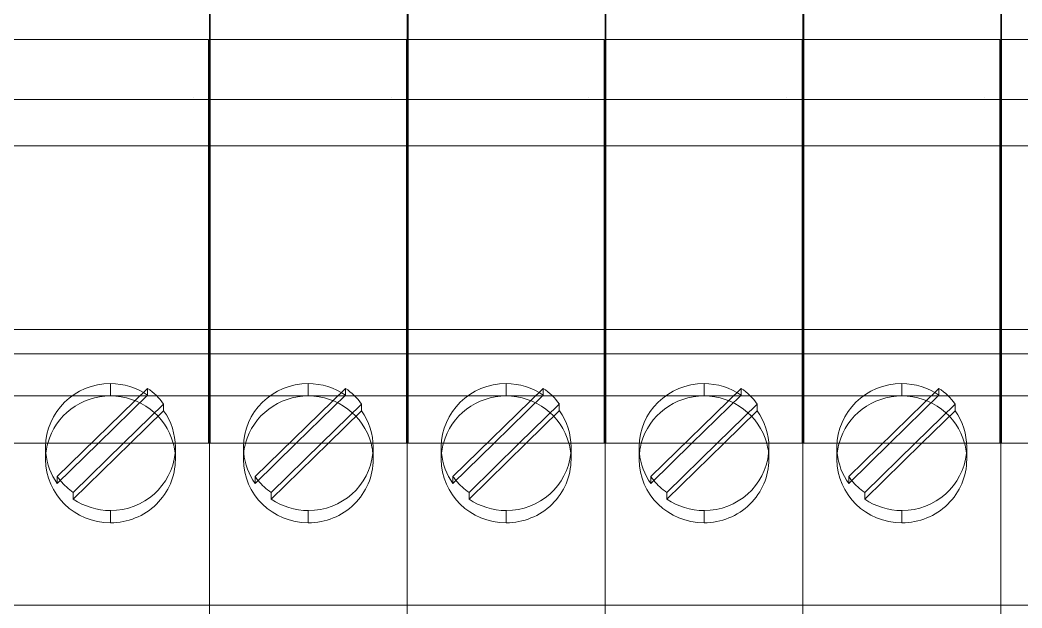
# Model space of a CAD drawing. Header units: millimetres. Extents: x 1359 to 3577, y 1336 to 3557.
# Drawn here: x 1777.83 to 1808.72, y 2530.59 to 2548.72 of the extents above; entities that cross this region are included whole.
import ezdxf

# ---------------------------------------------------------------- set-up
doc = ezdxf.new("R2010")
doc.units = ezdxf.units.MM
doc.layers.add('000-PI-Oprema', color=30, linetype='Continuous', lineweight=5)

msp = doc.modelspace()

# ---------------------------------------------------------------- linework, layer by layer
at = {"layer": '000-PI-Oprema', "color": 0, "linetype": 'ByBlock', "lineweight": 0}
for p, q in [((1783.69, 2548.121), (1783.665, 2574.322)), ((1783.69, 2548.121), (1783.665, 2574.322)), ((1789.79, 2548.121), (1789.765, 2574.322)), ((1789.79, 2548.121), (1789.765, 2574.322)), ((1795.89, 2548.121), (1795.865, 2574.322)), ((1795.89, 2548.121), (1795.865, 2574.322)), ((1801.99, 2548.121), (1801.965, 2574.322)), ((1801.99, 2548.121), (1801.965, 2574.322)), ((1808.09, 2548.121), (1808.065, 2574.322)), ((1808.09, 2548.121), (1808.065, 2574.322)), ((1783.665, 2572.622), (1783.665, 2546.322)), ((1783.665, 2572.622), (1783.665, 2546.322)), ((1789.765, 2572.622), (1789.765, 2546.322)), ((1789.765, 2572.622), (1789.765, 2546.322)), ((1795.865, 2572.622), (1795.865, 2546.322)), ((1795.865, 2572.622), (1795.865, 2546.322)), ((1801.965, 2572.622), (1801.965, 2546.322)), ((1801.965, 2572.622), (1801.965, 2546.322)), ((1808.065, 2572.622), (1808.065, 2546.322)), ((1808.065, 2572.622), (1808.065, 2546.322)), ((1783.64, 2548.121), (1777.59, 2548.121)), ((1783.64, 2547.634), (1783.64, 2548.121)), ((1783.64, 2547.634), (1783.64, 2548.121)), ((1783.69, 2547.634), (1783.69, 2548.121)), ((1789.74, 2548.121), (1783.69, 2548.121)), ((1783.69, 2547.634), (1783.69, 2548.121)), ((1789.74, 2547.634), (1789.74, 2548.121)), ((1789.74, 2547.634), (1789.74, 2548.121)), ((1789.79, 2547.634), (1789.79, 2548.121)), ((1795.84, 2548.121), (1789.79, 2548.121)), ((1789.79, 2547.634), (1789.79, 2548.121)), ((1795.84, 2547.634), (1795.84, 2548.121)), ((1795.84, 2547.634), (1795.84, 2548.121)), ((1795.89, 2547.634), (1795.89, 2548.121)), ((1801.94, 2548.121), (1795.89, 2548.121)), ((1795.89, 2547.634), (1795.89, 2548.121)), ((1801.94, 2547.634), (1801.94, 2548.121)), ((1801.94, 2547.634), (1801.94, 2548.121)), ((1801.99, 2547.634), (1801.99, 2548.121)), ((1808.04, 2548.121), (1801.99, 2548.121)), ((1801.99, 2547.634), (1801.99, 2548.121)), ((1808.04, 2547.634), (1808.04, 2548.121)), ((1808.04, 2547.634), (1808.04, 2548.121)), ((1808.09, 2547.634), (1808.09, 2548.121)), ((1814.14, 2548.121), (1808.09, 2548.121)), ((1808.09, 2547.634), (1808.09, 2548.121)), ((1783.64, 2547.634), (1783.64, 2546.272)), ((1783.64, 2547.634), (1783.64, 2546.272)), ((1783.69, 2547.634), (1783.69, 2546.272)), ((1783.69, 2547.634), (1783.69, 2546.272)), ((1789.74, 2547.634), (1789.74, 2546.272)), ((1789.74, 2547.634), (1789.74, 2546.272)), ((1789.79, 2547.634), (1789.79, 2546.272)), ((1789.79, 2547.634), (1789.79, 2546.272)), ((1795.84, 2547.634), (1795.84, 2546.272)), ((1795.84, 2547.634), (1795.84, 2546.272)), ((1795.89, 2547.634), (1795.89, 2546.272)), ((1795.89, 2547.634), (1795.89, 2546.272)), ((1801.94, 2547.634), (1801.94, 2546.272)), ((1801.94, 2547.634), (1801.94, 2546.272)), ((1801.99, 2547.634), (1801.99, 2546.272)), ((1801.99, 2547.634), (1801.99, 2546.272)), ((1808.04, 2547.634), (1808.04, 2546.272)), ((1808.04, 2547.634), (1808.04, 2546.272)), ((1808.09, 2547.634), (1808.09, 2546.272)), ((1808.09, 2547.634), (1808.09, 2546.272)), ((1783.64, 2546.272), (1777.59, 2546.272)), ((1783.165, 2546.322), (1783.165, 2546.322)), ((1783.165, 2546.322), (1783.165, 2546.322)), ((1783.64, 2546.322), (1783.665, 2546.322)), ((1783.64, 2546.322), (1783.665, 2546.322)), ((1783.64, 2544.566), (1783.64, 2546.272)), ((1783.64, 2546.272), (1783.64, 2546.272)), ((1783.64, 2544.566), (1783.64, 2546.272)), ((1783.64, 2546.272), (1783.64, 2546.272)), ((1783.64, 2546.122), (1783.665, 2546.122)), ((1783.64, 2546.122), (1783.665, 2546.122)), ((1783.665, 2546.322), (1783.69, 2546.322)), ((1783.665, 2546.322), (1783.665, 2546.122)), ((1783.665, 2546.322), (1783.665, 2546.322)), ((1783.665, 2546.322), (1783.69, 2546.322)), ((1783.665, 2546.322), (1783.665, 2546.122)), ((1783.665, 2546.322), (1783.665, 2546.322)), ((1783.665, 2546.322), (1783.665, 2546.322)), ((1783.665, 2546.322), (1783.665, 2546.122)), ((1783.665, 2546.322), (1783.665, 2546.322)), ((1783.665, 2546.322), (1783.665, 2546.122)), ((1783.69, 2546.122), (1783.665, 2546.122)), ((1783.665, 2544.522), (1783.665, 2546.122)), ((1783.69, 2546.122), (1783.665, 2546.122)), ((1783.665, 2544.522), (1783.665, 2546.122)), ((1783.665, 2546.122), (1783.665, 2544.522)), ((1783.665, 2546.122), (1783.665, 2544.522)), ((1783.69, 2544.566), (1783.69, 2546.272)), ((1789.74, 2546.272), (1783.69, 2546.272)), ((1783.69, 2546.272), (1783.69, 2546.272)), ((1783.69, 2544.566), (1783.69, 2546.272)), ((1783.69, 2546.272), (1783.69, 2546.272)), ((1789.265, 2546.322), (1789.265, 2546.322)), ((1789.265, 2546.322), (1789.265, 2546.322)), ((1789.74, 2546.322), (1789.765, 2546.322)), ((1789.74, 2546.322), (1789.765, 2546.322)), ((1789.74, 2544.566), (1789.74, 2546.272)), ((1789.74, 2546.272), (1789.74, 2546.272)), ((1789.74, 2544.566), (1789.74, 2546.272)), ((1789.74, 2546.272), (1789.74, 2546.272)), ((1789.74, 2546.122), (1789.765, 2546.122)), ((1789.74, 2546.122), (1789.765, 2546.122)), ((1789.765, 2546.322), (1789.79, 2546.322)), ((1789.765, 2546.322), (1789.765, 2546.122)), ((1789.765, 2546.322), (1789.765, 2546.322)), ((1789.765, 2546.322), (1789.79, 2546.322)), ((1789.765, 2546.322), (1789.765, 2546.122)), ((1789.765, 2546.322), (1789.765, 2546.322)), ((1789.765, 2546.322), (1789.765, 2546.322)), ((1789.765, 2546.322), (1789.765, 2546.122)), ((1789.765, 2546.322), (1789.765, 2546.322)), ((1789.765, 2546.322), (1789.765, 2546.122)), ((1789.79, 2546.122), (1789.765, 2546.122)), ((1789.765, 2544.522), (1789.765, 2546.122)), ((1789.79, 2546.122), (1789.765, 2546.122)), ((1789.765, 2544.522), (1789.765, 2546.122)), ((1789.765, 2546.122), (1789.765, 2544.522)), ((1789.765, 2546.122), (1789.765, 2544.522)), ((1789.79, 2544.566), (1789.79, 2546.272)), ((1795.84, 2546.272), (1789.79, 2546.272)), ((1789.79, 2546.272), (1789.79, 2546.272)), ((1789.79, 2544.566), (1789.79, 2546.272)), ((1789.79, 2546.272), (1789.79, 2546.272)), ((1795.365, 2546.322), (1795.365, 2546.322)), ((1795.365, 2546.322), (1795.365, 2546.322)), ((1795.84, 2546.322), (1795.865, 2546.322)), ((1795.84, 2546.322), (1795.865, 2546.322)), ((1795.84, 2544.566), (1795.84, 2546.272)), ((1795.84, 2546.272), (1795.84, 2546.272)), ((1795.84, 2544.566), (1795.84, 2546.272)), ((1795.84, 2546.272), (1795.84, 2546.272)), ((1795.84, 2546.122), (1795.865, 2546.122)), ((1795.84, 2546.122), (1795.865, 2546.122)), ((1795.865, 2546.322), (1795.89, 2546.322)), ((1795.865, 2546.322), (1795.865, 2546.122)), ((1795.865, 2546.322), (1795.865, 2546.322)), ((1795.865, 2546.322), (1795.89, 2546.322)), ((1795.865, 2546.322), (1795.865, 2546.122)), ((1795.865, 2546.322), (1795.865, 2546.322)), ((1795.865, 2546.322), (1795.865, 2546.322)), ((1795.865, 2546.322), (1795.865, 2546.122)), ((1795.865, 2546.322), (1795.865, 2546.322)), ((1795.865, 2546.322), (1795.865, 2546.122)), ((1795.89, 2546.122), (1795.865, 2546.122)), ((1795.865, 2544.522), (1795.865, 2546.122)), ((1795.89, 2546.122), (1795.865, 2546.122)), ((1795.865, 2544.522), (1795.865, 2546.122)), ((1795.865, 2546.122), (1795.865, 2544.522)), ((1795.865, 2546.122), (1795.865, 2544.522)), ((1795.89, 2544.566), (1795.89, 2546.272)), ((1801.94, 2546.272), (1795.89, 2546.272)), ((1795.89, 2546.272), (1795.89, 2546.272)), ((1795.89, 2544.566), (1795.89, 2546.272)), ((1795.89, 2546.272), (1795.89, 2546.272)), ((1801.465, 2546.322), (1801.465, 2546.322)), ((1801.465, 2546.322), (1801.465, 2546.322)), ((1801.94, 2546.322), (1801.965, 2546.322)), ((1801.94, 2546.322), (1801.965, 2546.322)), ((1801.94, 2544.566), (1801.94, 2546.272)), ((1801.94, 2546.272), (1801.94, 2546.272)), ((1801.94, 2544.566), (1801.94, 2546.272)), ((1801.94, 2546.272), (1801.94, 2546.272)), ((1801.94, 2546.122), (1801.965, 2546.122)), ((1801.94, 2546.122), (1801.965, 2546.122)), ((1801.965, 2546.322), (1801.99, 2546.322)), ((1801.965, 2546.322), (1801.965, 2546.122)), ((1801.965, 2546.322), (1801.965, 2546.322)), ((1801.965, 2546.322), (1801.99, 2546.322)), ((1801.965, 2546.322), (1801.965, 2546.122)), ((1801.965, 2546.322), (1801.965, 2546.322)), ((1801.965, 2546.322), (1801.965, 2546.322)), ((1801.965, 2546.322), (1801.965, 2546.122)), ((1801.965, 2546.322), (1801.965, 2546.322)), ((1801.965, 2546.322), (1801.965, 2546.122)), ((1801.99, 2546.122), (1801.965, 2546.122)), ((1801.965, 2544.522), (1801.965, 2546.122)), ((1801.99, 2546.122), (1801.965, 2546.122)), ((1801.965, 2544.522), (1801.965, 2546.122)), ((1801.965, 2546.122), (1801.965, 2544.522)), ((1801.965, 2546.122), (1801.965, 2544.522)), ((1801.99, 2544.566), (1801.99, 2546.272)), ((1808.04, 2546.272), (1801.99, 2546.272)), ((1801.99, 2546.272), (1801.99, 2546.272)), ((1801.99, 2544.566), (1801.99, 2546.272)), ((1801.99, 2546.272), (1801.99, 2546.272)), ((1807.565, 2546.322), (1807.565, 2546.322)), ((1807.565, 2546.322), (1807.565, 2546.322)), ((1808.04, 2546.322), (1808.065, 2546.322)), ((1808.04, 2546.322), (1808.065, 2546.322)), ((1808.04, 2544.566), (1808.04, 2546.272)), ((1808.04, 2546.272), (1808.04, 2546.272)), ((1808.04, 2544.566), (1808.04, 2546.272)), ((1808.04, 2546.272), (1808.04, 2546.272)), ((1808.04, 2546.122), (1808.065, 2546.122)), ((1808.04, 2546.122), (1808.065, 2546.122)), ((1808.065, 2546.322), (1808.09, 2546.322)), ((1808.065, 2546.322), (1808.065, 2546.122)), ((1808.065, 2546.322), (1808.065, 2546.322)), ((1808.065, 2546.322), (1808.09, 2546.322)), ((1808.065, 2546.322), (1808.065, 2546.122)), ((1808.065, 2546.322), (1808.065, 2546.322)), ((1808.065, 2546.322), (1808.065, 2546.322)), ((1808.065, 2546.322), (1808.065, 2546.122)), ((1808.065, 2546.322), (1808.065, 2546.322)), ((1808.065, 2546.322), (1808.065, 2546.122)), ((1808.09, 2546.122), (1808.065, 2546.122)), ((1808.065, 2544.522), (1808.065, 2546.122)), ((1808.09, 2546.122), (1808.065, 2546.122)), ((1808.065, 2544.522), (1808.065, 2546.122)), ((1808.065, 2546.122), (1808.065, 2544.522)), ((1808.065, 2546.122), (1808.065, 2544.522)), ((1808.09, 2544.566), (1808.09, 2546.272)), ((1814.14, 2546.272), (1808.09, 2546.272)), ((1808.09, 2546.272), (1808.09, 2546.272)), ((1808.09, 2544.566), (1808.09, 2546.272)), ((1808.09, 2546.272), (1808.09, 2546.272)), ((1777.59, 2544.838), (1783.64, 2544.838)), ((1783.69, 2544.838), (1789.74, 2544.838)), ((1789.79, 2544.838), (1795.84, 2544.838)), ((1795.89, 2544.838), (1801.94, 2544.838)), ((1801.99, 2544.838), (1808.04, 2544.838)), ((1808.09, 2544.838), (1814.14, 2544.838)), ((1783.64, 2544.099), (1783.64, 2544.566)), ((1783.64, 2544.099), (1783.64, 2544.566)), ((1783.665, 2544.522), (1783.64, 2544.522)), ((1783.665, 2544.522), (1783.64, 2544.522)), ((1783.665, 2544.522), (1783.69, 2544.522)), ((1783.665, 2538.299), (1783.665, 2544.522)), ((1783.665, 2544.522), (1783.69, 2544.522)), ((1783.665, 2538.299), (1783.665, 2544.522)), ((1783.665, 2544.522), (1783.665, 2538.299)), ((1783.665, 2544.522), (1783.665, 2538.299)), ((1783.69, 2544.099), (1783.69, 2544.566)), ((1783.69, 2544.099), (1783.69, 2544.566)), ((1789.74, 2544.099), (1789.74, 2544.566)), ((1789.74, 2544.099), (1789.74, 2544.566)), ((1789.765, 2544.522), (1789.74, 2544.522)), ((1789.765, 2544.522), (1789.74, 2544.522)), ((1789.765, 2544.522), (1789.79, 2544.522)), ((1789.765, 2538.299), (1789.765, 2544.522)), ((1789.765, 2544.522), (1789.79, 2544.522)), ((1789.765, 2538.299), (1789.765, 2544.522)), ((1789.765, 2544.522), (1789.765, 2538.299)), ((1789.765, 2544.522), (1789.765, 2538.299)), ((1789.79, 2544.099), (1789.79, 2544.566)), ((1789.79, 2544.099), (1789.79, 2544.566)), ((1795.84, 2544.099), (1795.84, 2544.566)), ((1795.84, 2544.099), (1795.84, 2544.566)), ((1795.865, 2544.522), (1795.84, 2544.522)), ((1795.865, 2544.522), (1795.84, 2544.522)), ((1795.865, 2544.522), (1795.89, 2544.522)), ((1795.865, 2538.299), (1795.865, 2544.522)), ((1795.865, 2544.522), (1795.89, 2544.522)), ((1795.865, 2538.299), (1795.865, 2544.522)), ((1795.865, 2544.522), (1795.865, 2538.299)), ((1795.865, 2544.522), (1795.865, 2538.299)), ((1795.89, 2544.099), (1795.89, 2544.566)), ((1795.89, 2544.099), (1795.89, 2544.566)), ((1801.94, 2544.099), (1801.94, 2544.566)), ((1801.94, 2544.099), (1801.94, 2544.566)), ((1801.965, 2544.522), (1801.94, 2544.522)), ((1801.965, 2544.522), (1801.94, 2544.522)), ((1801.965, 2544.522), (1801.99, 2544.522)), ((1801.965, 2538.299), (1801.965, 2544.522)), ((1801.965, 2544.522), (1801.99, 2544.522)), ((1801.965, 2538.299), (1801.965, 2544.522)), ((1801.965, 2544.522), (1801.965, 2538.299)), ((1801.965, 2544.522), (1801.965, 2538.299)), ((1801.99, 2544.099), (1801.99, 2544.566)), ((1801.99, 2544.099), (1801.99, 2544.566)), ((1808.04, 2544.099), (1808.04, 2544.566)), ((1808.04, 2544.099), (1808.04, 2544.566)), ((1808.065, 2544.522), (1808.04, 2544.522)), ((1808.065, 2544.522), (1808.04, 2544.522)), ((1808.065, 2544.522), (1808.09, 2544.522)), ((1808.065, 2538.299), (1808.065, 2544.522)), ((1808.065, 2544.522), (1808.09, 2544.522)), ((1808.065, 2538.299), (1808.065, 2544.522)), ((1808.065, 2544.522), (1808.065, 2538.299)), ((1808.065, 2544.522), (1808.065, 2538.299)), ((1808.09, 2544.099), (1808.09, 2544.566)), ((1808.09, 2544.099), (1808.09, 2544.566)), ((1783.64, 2538.945), (1783.64, 2544.099)), ((1783.64, 2538.945), (1783.64, 2544.099)), ((1783.69, 2538.945), (1783.69, 2544.099)), ((1783.69, 2538.945), (1783.69, 2544.099)), ((1789.74, 2538.945), (1789.74, 2544.099)), ((1789.74, 2538.945), (1789.74, 2544.099)), ((1789.79, 2538.945), (1789.79, 2544.099)), ((1789.79, 2538.945), (1789.79, 2544.099)), ((1795.84, 2538.945), (1795.84, 2544.099)), ((1795.84, 2538.945), (1795.84, 2544.099)), ((1795.89, 2538.945), (1795.89, 2544.099)), ((1795.89, 2538.945), (1795.89, 2544.099)), ((1801.94, 2538.945), (1801.94, 2544.099)), ((1801.94, 2538.945), (1801.94, 2544.099)), ((1801.99, 2538.945), (1801.99, 2544.099)), ((1801.99, 2538.945), (1801.99, 2544.099)), ((1808.04, 2538.945), (1808.04, 2544.099)), ((1808.04, 2538.945), (1808.04, 2544.099)), ((1808.09, 2538.945), (1808.09, 2544.099)), ((1808.09, 2538.945), (1808.09, 2544.099)), ((1783.665, 2538.299), (1783.665, 2542.102)), ((1783.665, 2538.299), (1783.665, 2542.102)), ((1789.765, 2538.299), (1789.765, 2542.102)), ((1789.765, 2538.299), (1789.765, 2542.102)), ((1795.865, 2538.299), (1795.865, 2542.102)), ((1795.865, 2538.299), (1795.865, 2542.102)), ((1801.965, 2538.299), (1801.965, 2542.102)), ((1801.965, 2538.299), (1801.965, 2542.102)), ((1808.065, 2538.299), (1808.065, 2542.102)), ((1808.065, 2538.299), (1808.065, 2542.102)), ((1783.665, 2541.172), (1783.665, 2541.172)), ((1783.665, 2541.172), (1783.665, 2541.172)), ((1783.665, 2541.172), (1783.665, 2541.172)), ((1783.665, 2541.172), (1783.665, 2541.172)), ((1789.765, 2541.172), (1789.765, 2541.172)), ((1789.765, 2541.172), (1789.765, 2541.172)), ((1789.765, 2541.172), (1789.765, 2541.172)), ((1789.765, 2541.172), (1789.765, 2541.172)), ((1795.865, 2541.172), (1795.865, 2541.172)), ((1795.865, 2541.172), (1795.865, 2541.172)), ((1795.865, 2541.172), (1795.865, 2541.172)), ((1795.865, 2541.172), (1795.865, 2541.172)), ((1801.965, 2541.172), (1801.965, 2541.172)), ((1801.965, 2541.172), (1801.965, 2541.172)), ((1801.965, 2541.172), (1801.965, 2541.172)), ((1801.965, 2541.172), (1801.965, 2541.172)), ((1808.065, 2541.172), (1808.065, 2541.172)), ((1808.065, 2541.172), (1808.065, 2541.172)), ((1808.065, 2541.172), (1808.065, 2541.172)), ((1808.065, 2541.172), (1808.065, 2541.172)), ((1783.665, 2539.172), (1777.565, 2539.172)), ((1783.64, 2537.602), (1783.64, 2538.945)), ((1783.64, 2537.602), (1783.64, 2538.945)), ((1783.665, 2539.172), (1783.665, 2539.172)), ((1789.765, 2539.172), (1783.665, 2539.172)), ((1783.665, 2539.172), (1783.665, 2539.172)), ((1783.665, 2539.172), (1783.665, 2539.172)), ((1783.665, 2539.172), (1783.665, 2539.172)), ((1783.69, 2537.602), (1783.69, 2538.945)), ((1783.69, 2537.602), (1783.69, 2538.945)), ((1789.74, 2537.602), (1789.74, 2538.945)), ((1789.74, 2537.602), (1789.74, 2538.945)), ((1789.765, 2539.172), (1789.765, 2539.172)), ((1795.865, 2539.172), (1789.765, 2539.172)), ((1789.765, 2539.172), (1789.765, 2539.172)), ((1789.765, 2539.172), (1789.765, 2539.172)), ((1789.765, 2539.172), (1789.765, 2539.172)), ((1789.79, 2537.602), (1789.79, 2538.945)), ((1789.79, 2537.602), (1789.79, 2538.945)), ((1795.84, 2537.602), (1795.84, 2538.945)), ((1795.84, 2537.602), (1795.84, 2538.945)), ((1795.865, 2539.172), (1795.865, 2539.172)), ((1801.965, 2539.172), (1795.865, 2539.172)), ((1795.865, 2539.172), (1795.865, 2539.172)), ((1795.865, 2539.172), (1795.865, 2539.172)), ((1795.865, 2539.172), (1795.865, 2539.172)), ((1795.89, 2537.602), (1795.89, 2538.945)), ((1795.89, 2537.602), (1795.89, 2538.945)), ((1801.94, 2537.602), (1801.94, 2538.945)), ((1801.94, 2537.602), (1801.94, 2538.945)), ((1801.965, 2539.172), (1801.965, 2539.172)), ((1808.065, 2539.172), (1801.965, 2539.172)), ((1801.965, 2539.172), (1801.965, 2539.172)), ((1801.965, 2539.172), (1801.965, 2539.172)), ((1801.965, 2539.172), (1801.965, 2539.172)), ((1801.99, 2537.602), (1801.99, 2538.945)), ((1801.99, 2537.602), (1801.99, 2538.945)), ((1808.04, 2537.602), (1808.04, 2538.945)), ((1808.04, 2537.602), (1808.04, 2538.945)), ((1808.065, 2539.172), (1808.065, 2539.172)), ((1814.165, 2539.172), (1808.065, 2539.172)), ((1808.065, 2539.172), (1808.065, 2539.172)), ((1808.065, 2539.172), (1808.065, 2539.172)), ((1808.065, 2539.172), (1808.065, 2539.172)), ((1808.09, 2537.602), (1808.09, 2538.945)), ((1808.09, 2537.602), (1808.09, 2538.945)), ((1777.59, 2538.428), (1783.64, 2538.428)), ((1783.69, 2538.428), (1789.74, 2538.428)), ((1789.79, 2538.428), (1795.84, 2538.428)), ((1795.89, 2538.428), (1801.94, 2538.428)), ((1801.99, 2538.428), (1808.04, 2538.428)), ((1808.09, 2538.428), (1814.14, 2538.428)), ((1783.665, 2538.299), (1783.64, 2538.299)), ((1783.665, 2538.299), (1783.64, 2538.299)), ((1783.665, 2538.299), (1783.69, 2538.299)), ((1783.665, 2537.272), (1783.665, 2538.299)), ((1783.665, 2538.299), (1783.69, 2538.299)), ((1783.665, 2537.272), (1783.665, 2538.299)), ((1783.665, 2538.299), (1783.665, 2537.272)), ((1783.665, 2538.299), (1783.665, 2537.272)), ((1789.765, 2538.299), (1789.74, 2538.299)), ((1789.765, 2538.299), (1789.74, 2538.299)), ((1789.765, 2538.299), (1789.79, 2538.299)), ((1789.765, 2537.272), (1789.765, 2538.299)), ((1789.765, 2538.299), (1789.79, 2538.299)), ((1789.765, 2537.272), (1789.765, 2538.299)), ((1789.765, 2538.299), (1789.765, 2537.272)), ((1789.765, 2538.299), (1789.765, 2537.272)), ((1795.865, 2538.299), (1795.84, 2538.299)), ((1795.865, 2538.299), (1795.84, 2538.299)), ((1795.865, 2538.299), (1795.89, 2538.299)), ((1795.865, 2537.272), (1795.865, 2538.299)), ((1795.865, 2538.299), (1795.89, 2538.299)), ((1795.865, 2537.272), (1795.865, 2538.299)), ((1795.865, 2538.299), (1795.865, 2537.272)), ((1795.865, 2538.299), (1795.865, 2537.272)), ((1801.965, 2538.299), (1801.94, 2538.299)), ((1801.965, 2538.299), (1801.94, 2538.299)), ((1801.965, 2538.299), (1801.99, 2538.299)), ((1801.965, 2537.272), (1801.965, 2538.299)), ((1801.965, 2538.299), (1801.99, 2538.299)), ((1801.965, 2537.272), (1801.965, 2538.299)), ((1801.965, 2538.299), (1801.965, 2537.272)), ((1801.965, 2538.299), (1801.965, 2537.272)), ((1808.065, 2538.299), (1808.04, 2538.299)), ((1808.065, 2538.299), (1808.04, 2538.299)), ((1808.065, 2538.299), (1808.09, 2538.299)), ((1808.065, 2537.272), (1808.065, 2538.299)), ((1808.065, 2538.299), (1808.09, 2538.299)), ((1808.065, 2537.272), (1808.065, 2538.299)), ((1808.065, 2538.299), (1808.065, 2537.272)), ((1808.065, 2538.299), (1808.065, 2537.272)), ((1780.615, 2537.507), (1780.615, 2537.127)), ((1783.64, 2535.672), (1783.64, 2537.602)), ((1783.64, 2535.672), (1783.64, 2537.602)), ((1783.69, 2535.672), (1783.69, 2537.602)), ((1783.69, 2535.672), (1783.69, 2537.602)), ((1786.715, 2537.507), (1786.715, 2537.127)), ((1789.74, 2535.672), (1789.74, 2537.602)), ((1789.74, 2535.672), (1789.74, 2537.602)), ((1789.79, 2535.672), (1789.79, 2537.602)), ((1789.79, 2535.672), (1789.79, 2537.602)), ((1792.815, 2537.507), (1792.815, 2537.127)), ((1795.84, 2535.672), (1795.84, 2537.602)), ((1795.84, 2535.672), (1795.84, 2537.602)), ((1795.89, 2535.672), (1795.89, 2537.602)), ((1795.89, 2535.672), (1795.89, 2537.602)), ((1798.915, 2537.507), (1798.915, 2537.127)), ((1801.94, 2535.672), (1801.94, 2537.602)), ((1801.94, 2535.672), (1801.94, 2537.602)), ((1801.99, 2535.672), (1801.99, 2537.602)), ((1801.99, 2535.672), (1801.99, 2537.602)), ((1805.015, 2537.507), (1805.015, 2537.127)), ((1808.04, 2535.672), (1808.04, 2537.602)), ((1808.04, 2535.672), (1808.04, 2537.602)), ((1808.09, 2535.672), (1808.09, 2537.602)), ((1808.09, 2535.672), (1808.09, 2537.602)), ((1777.565, 2537.127), (1780.615, 2537.127)), ((1778.975, 2534.639), (1781.759, 2537.362)), ((1781.759, 2537.155), (1780.243, 2535.672)), ((1780.615, 2537.127), (1783.665, 2537.127)), ((1781.759, 2537.155), (1781.759, 2537.362)), ((1783.665, 2537.272), (1783.64, 2537.272)), ((1783.665, 2537.272), (1783.64, 2537.272)), ((1783.665, 2537.272), (1783.69, 2537.272)), ((1783.665, 2535.672), (1783.665, 2537.272)), ((1783.665, 2537.272), (1783.69, 2537.272)), ((1783.665, 2535.672), (1783.665, 2537.272)), ((1783.665, 2535.672), (1783.665, 2537.272)), ((1783.665, 2535.672), (1783.665, 2537.272)), ((1783.665, 2537.127), (1786.715, 2537.127)), ((1783.665, 2535.672), (1783.665, 2537.127)), ((1783.665, 2535.672), (1783.665, 2537.127)), ((1785.075, 2534.639), (1787.859, 2537.362)), ((1787.859, 2537.155), (1786.343, 2535.672)), ((1786.715, 2537.127), (1789.765, 2537.127)), ((1787.859, 2537.155), (1787.859, 2537.362)), ((1789.765, 2537.272), (1789.74, 2537.272)), ((1789.765, 2537.272), (1789.74, 2537.272)), ((1789.765, 2537.272), (1789.79, 2537.272)), ((1789.765, 2535.672), (1789.765, 2537.272)), ((1789.765, 2537.272), (1789.79, 2537.272)), ((1789.765, 2535.672), (1789.765, 2537.272)), ((1789.765, 2535.672), (1789.765, 2537.272)), ((1789.765, 2535.672), (1789.765, 2537.272)), ((1789.765, 2537.127), (1792.815, 2537.127)), ((1789.765, 2535.672), (1789.765, 2537.127)), ((1789.765, 2535.672), (1789.765, 2537.127)), ((1791.175, 2534.639), (1793.959, 2537.362)), ((1793.959, 2537.155), (1792.443, 2535.672)), ((1792.815, 2537.127), (1795.865, 2537.127)), ((1793.959, 2537.155), (1793.959, 2537.362)), ((1795.865, 2537.272), (1795.84, 2537.272)), ((1795.865, 2537.272), (1795.84, 2537.272)), ((1795.865, 2537.272), (1795.89, 2537.272)), ((1795.865, 2535.672), (1795.865, 2537.272)), ((1795.865, 2537.272), (1795.89, 2537.272)), ((1795.865, 2535.672), (1795.865, 2537.272)), ((1795.865, 2535.672), (1795.865, 2537.272)), ((1795.865, 2535.672), (1795.865, 2537.272)), ((1795.865, 2537.127), (1798.915, 2537.127)), ((1795.865, 2535.672), (1795.865, 2537.127)), ((1795.865, 2535.672), (1795.865, 2537.127)), ((1797.275, 2534.639), (1800.059, 2537.362)), ((1800.059, 2537.155), (1798.543, 2535.672)), ((1798.915, 2537.127), (1801.965, 2537.127)), ((1800.059, 2537.155), (1800.059, 2537.362)), ((1801.965, 2537.272), (1801.94, 2537.272)), ((1801.965, 2537.272), (1801.94, 2537.272)), ((1801.965, 2537.272), (1801.99, 2537.272)), ((1801.965, 2535.672), (1801.965, 2537.272)), ((1801.965, 2537.272), (1801.99, 2537.272)), ((1801.965, 2535.672), (1801.965, 2537.272)), ((1801.965, 2535.672), (1801.965, 2537.272)), ((1801.965, 2535.672), (1801.965, 2537.272)), ((1801.965, 2537.127), (1805.015, 2537.127)), ((1801.965, 2535.672), (1801.965, 2537.127)), ((1801.965, 2535.672), (1801.965, 2537.127)), ((1803.375, 2534.639), (1806.159, 2537.362)), ((1806.159, 2537.155), (1804.643, 2535.672)), ((1805.015, 2537.127), (1808.065, 2537.127)), ((1806.159, 2537.155), (1806.159, 2537.362)), ((1808.065, 2537.272), (1808.04, 2537.272)), ((1808.065, 2537.272), (1808.04, 2537.272)), ((1808.065, 2537.272), (1808.09, 2537.272)), ((1808.065, 2535.672), (1808.065, 2537.272)), ((1808.065, 2537.272), (1808.09, 2537.272)), ((1808.065, 2535.672), (1808.065, 2537.272)), ((1808.065, 2535.672), (1808.065, 2537.272)), ((1808.065, 2535.672), (1808.065, 2537.272)), ((1808.065, 2537.127), (1811.115, 2537.127)), ((1808.065, 2535.672), (1808.065, 2537.127)), ((1808.065, 2535.672), (1808.065, 2537.127)), ((1782.254, 2536.878), (1781.021, 2535.672)), ((1782.254, 2536.67), (1782.254, 2536.878)), ((1788.354, 2536.878), (1787.121, 2535.672)), ((1788.354, 2536.67), (1788.354, 2536.878)), ((1794.454, 2536.878), (1793.221, 2535.672)), ((1794.454, 2536.67), (1794.454, 2536.878)), ((1800.554, 2536.878), (1799.321, 2535.672)), ((1800.554, 2536.67), (1800.554, 2536.878)), ((1806.654, 2536.878), (1805.421, 2535.672)), ((1806.654, 2536.67), (1806.654, 2536.878)), ((1781.233, 2535.672), (1782.254, 2536.67)), ((1787.333, 2535.672), (1788.354, 2536.67)), ((1793.433, 2535.672), (1794.454, 2536.67)), ((1799.533, 2535.672), (1800.554, 2536.67)), ((1805.633, 2535.672), (1806.654, 2536.67)), ((1777.59, 2535.672), (1783.64, 2535.672)), ((1778.615, 2535.171), (1778.615, 2535.55)), ((1780.243, 2535.672), (1778.975, 2534.431)), ((1779.47, 2533.946), (1781.233, 2535.672)), ((1781.021, 2535.672), (1779.47, 2534.154)), ((1782.615, 2535.171), (1782.615, 2535.55)), ((1783.64, 2535.772), (1783.64, 2535.772)), ((1783.64, 2535.772), (1783.64, 2535.772)), ((1783.64, 2535.672), (1783.665, 2535.672)), ((1783.64, 2535.672), (1783.64, 2535.672)), ((1783.64, 2535.672), (1783.665, 2535.672)), ((1783.64, 2535.672), (1783.64, 2535.672)), ((1783.665, 2535.672), (1783.69, 2535.672)), ((1783.665, 2535.672), (1783.665, 2535.672)), ((1783.665, 2530.672), (1783.665, 2535.672)), ((1783.665, 2535.672), (1783.69, 2535.672)), ((1783.665, 2535.672), (1783.665, 2535.672)), ((1783.665, 2530.672), (1783.665, 2535.672)), ((1783.665, 2535.672), (1783.665, 2535.672)), ((1783.665, 2530.672), (1783.665, 2535.672)), ((1783.665, 2535.672), (1783.665, 2535.672)), ((1783.665, 2530.672), (1783.665, 2535.672)), ((1783.69, 2535.772), (1783.69, 2535.772)), ((1783.69, 2535.772), (1783.69, 2535.772)), ((1783.69, 2535.672), (1789.74, 2535.672)), ((1783.69, 2535.672), (1783.69, 2535.672)), ((1783.69, 2535.672), (1783.69, 2535.672)), ((1784.715, 2535.171), (1784.715, 2535.55)), ((1786.343, 2535.672), (1785.075, 2534.431)), ((1785.57, 2533.946), (1787.333, 2535.672)), ((1787.121, 2535.672), (1785.57, 2534.154)), ((1788.715, 2535.171), (1788.715, 2535.55)), ((1789.74, 2535.772), (1789.74, 2535.772)), ((1789.74, 2535.772), (1789.74, 2535.772)), ((1789.74, 2535.672), (1789.765, 2535.672)), ((1789.74, 2535.672), (1789.74, 2535.672)), ((1789.74, 2535.672), (1789.765, 2535.672)), ((1789.74, 2535.672), (1789.74, 2535.672)), ((1789.765, 2535.672), (1789.79, 2535.672)), ((1789.765, 2535.672), (1789.765, 2535.672)), ((1789.765, 2530.672), (1789.765, 2535.672)), ((1789.765, 2535.672), (1789.79, 2535.672)), ((1789.765, 2535.672), (1789.765, 2535.672)), ((1789.765, 2530.672), (1789.765, 2535.672)), ((1789.765, 2535.672), (1789.765, 2535.672)), ((1789.765, 2530.672), (1789.765, 2535.672)), ((1789.765, 2535.672), (1789.765, 2535.672)), ((1789.765, 2530.672), (1789.765, 2535.672)), ((1789.79, 2535.772), (1789.79, 2535.772)), ((1789.79, 2535.772), (1789.79, 2535.772)), ((1789.79, 2535.672), (1795.84, 2535.672)), ((1789.79, 2535.672), (1789.79, 2535.672)), ((1789.79, 2535.672), (1789.79, 2535.672)), ((1790.815, 2535.171), (1790.815, 2535.55)), ((1792.443, 2535.672), (1791.175, 2534.431)), ((1791.67, 2533.946), (1793.433, 2535.672)), ((1793.221, 2535.672), (1791.67, 2534.154)), ((1794.815, 2535.171), (1794.815, 2535.55)), ((1795.84, 2535.772), (1795.84, 2535.772)), ((1795.84, 2535.772), (1795.84, 2535.772)), ((1795.84, 2535.672), (1795.865, 2535.672)), ((1795.84, 2535.672), (1795.84, 2535.672)), ((1795.84, 2535.672), (1795.865, 2535.672)), ((1795.84, 2535.672), (1795.84, 2535.672)), ((1795.865, 2535.672), (1795.89, 2535.672)), ((1795.865, 2535.672), (1795.865, 2535.672)), ((1795.865, 2530.672), (1795.865, 2535.672)), ((1795.865, 2535.672), (1795.89, 2535.672)), ((1795.865, 2535.672), (1795.865, 2535.672)), ((1795.865, 2530.672), (1795.865, 2535.672)), ((1795.865, 2535.672), (1795.865, 2535.672)), ((1795.865, 2530.672), (1795.865, 2535.672)), ((1795.865, 2535.672), (1795.865, 2535.672)), ((1795.865, 2530.672), (1795.865, 2535.672)), ((1795.89, 2535.772), (1795.89, 2535.772)), ((1795.89, 2535.772), (1795.89, 2535.772)), ((1795.89, 2535.672), (1801.94, 2535.672)), ((1795.89, 2535.672), (1795.89, 2535.672)), ((1795.89, 2535.672), (1795.89, 2535.672)), ((1796.915, 2535.171), (1796.915, 2535.55)), ((1798.543, 2535.672), (1797.275, 2534.431)), ((1797.77, 2533.946), (1799.533, 2535.672)), ((1799.321, 2535.672), (1797.77, 2534.154)), ((1800.915, 2535.171), (1800.915, 2535.55)), ((1801.94, 2535.772), (1801.94, 2535.772)), ((1801.94, 2535.772), (1801.94, 2535.772)), ((1801.94, 2535.672), (1801.965, 2535.672)), ((1801.94, 2535.672), (1801.94, 2535.672)), ((1801.94, 2535.672), (1801.965, 2535.672)), ((1801.94, 2535.672), (1801.94, 2535.672)), ((1801.965, 2535.672), (1801.99, 2535.672)), ((1801.965, 2535.672), (1801.965, 2535.672)), ((1801.965, 2530.672), (1801.965, 2535.672)), ((1801.965, 2535.672), (1801.99, 2535.672)), ((1801.965, 2535.672), (1801.965, 2535.672)), ((1801.965, 2530.672), (1801.965, 2535.672)), ((1801.965, 2535.672), (1801.965, 2535.672)), ((1801.965, 2530.672), (1801.965, 2535.672)), ((1801.965, 2535.672), (1801.965, 2535.672)), ((1801.965, 2530.672), (1801.965, 2535.672)), ((1801.99, 2535.772), (1801.99, 2535.772)), ((1801.99, 2535.772), (1801.99, 2535.772)), ((1801.99, 2535.672), (1808.04, 2535.672)), ((1801.99, 2535.672), (1801.99, 2535.672)), ((1801.99, 2535.672), (1801.99, 2535.672)), ((1803.015, 2535.171), (1803.015, 2535.55)), ((1804.643, 2535.672), (1803.375, 2534.431)), ((1803.87, 2533.946), (1805.633, 2535.672)), ((1805.421, 2535.672), (1803.87, 2534.154)), ((1807.015, 2535.171), (1807.015, 2535.55)), ((1808.04, 2535.772), (1808.04, 2535.772)), ((1808.04, 2535.772), (1808.04, 2535.772)), ((1808.04, 2535.672), (1808.065, 2535.672)), ((1808.04, 2535.672), (1808.04, 2535.672)), ((1808.04, 2535.672), (1808.065, 2535.672)), ((1808.04, 2535.672), (1808.04, 2535.672)), ((1808.065, 2535.672), (1808.09, 2535.672)), ((1808.065, 2535.672), (1808.065, 2535.672)), ((1808.065, 2530.672), (1808.065, 2535.672)), ((1808.065, 2535.672), (1808.09, 2535.672)), ((1808.065, 2535.672), (1808.065, 2535.672)), ((1808.065, 2530.672), (1808.065, 2535.672)), ((1808.065, 2535.672), (1808.065, 2535.672)), ((1808.065, 2530.672), (1808.065, 2535.672)), ((1808.065, 2535.672), (1808.065, 2535.672)), ((1808.065, 2530.672), (1808.065, 2535.672)), ((1808.09, 2535.772), (1808.09, 2535.772)), ((1808.09, 2535.772), (1808.09, 2535.772)), ((1808.09, 2535.672), (1814.14, 2535.672)), ((1808.09, 2535.672), (1808.09, 2535.672)), ((1808.09, 2535.672), (1808.09, 2535.672)), ((1783.665, 2530.672), (1783.665, 2535.105)), ((1783.665, 2530.672), (1783.665, 2535.105)), ((1789.765, 2530.672), (1789.765, 2535.105)), ((1789.765, 2530.672), (1789.765, 2535.105)), ((1795.865, 2530.672), (1795.865, 2535.105)), ((1795.865, 2530.672), (1795.865, 2535.105)), ((1801.965, 2530.672), (1801.965, 2535.105)), ((1801.965, 2530.672), (1801.965, 2535.105)), ((1808.065, 2530.672), (1808.065, 2535.105)), ((1808.065, 2530.672), (1808.065, 2535.105)), ((1778.975, 2534.431), (1778.975, 2534.639)), ((1785.075, 2534.431), (1785.075, 2534.639)), ((1791.175, 2534.431), (1791.175, 2534.639)), ((1797.275, 2534.431), (1797.275, 2534.639)), ((1803.375, 2534.431), (1803.375, 2534.639)), ((1779.47, 2533.946), (1779.47, 2534.154)), ((1785.57, 2533.946), (1785.57, 2534.154)), ((1791.67, 2533.946), (1791.67, 2534.154)), ((1797.77, 2533.946), (1797.77, 2534.154)), ((1803.87, 2533.946), (1803.87, 2534.154)), ((1780.615, 2533.594), (1780.615, 2533.215)), ((1786.715, 2533.594), (1786.715, 2533.215)), ((1792.815, 2533.594), (1792.815, 2533.215)), ((1798.915, 2533.594), (1798.915, 2533.215)), ((1805.015, 2533.594), (1805.015, 2533.215)), ((1783.665, 2530.672), (1783.665, 2532.687)), ((1783.665, 2530.672), (1783.665, 2532.687)), ((1789.765, 2530.672), (1789.765, 2532.687)), ((1789.765, 2530.672), (1789.765, 2532.687)), ((1795.865, 2530.672), (1795.865, 2532.687)), ((1795.865, 2530.672), (1795.865, 2532.687)), ((1801.965, 2530.672), (1801.965, 2532.687)), ((1801.965, 2530.672), (1801.965, 2532.687)), ((1808.065, 2530.672), (1808.065, 2532.687)), ((1808.065, 2530.672), (1808.065, 2532.687)), ((1783.665, 2530.672), (1777.565, 2530.672)), ((1783.665, 2530.127), (1783.665, 2530.672)), ((1783.665, 2530.672), (1783.665, 2530.672)), ((1789.765, 2530.672), (1783.665, 2530.672)), ((1783.665, 2530.127), (1783.665, 2530.672)), ((1783.665, 2530.672), (1783.665, 2530.672)), ((1783.665, 2530.672), (1783.665, 2530.672)), ((1783.665, 2530.127), (1783.665, 2530.672)), ((1783.665, 2530.672), (1783.665, 2530.672)), ((1783.665, 2530.127), (1783.665, 2530.672)), ((1789.765, 2530.127), (1789.765, 2530.672)), ((1789.765, 2530.672), (1789.765, 2530.672)), ((1795.865, 2530.672), (1789.765, 2530.672)), ((1789.765, 2530.127), (1789.765, 2530.672)), ((1789.765, 2530.672), (1789.765, 2530.672)), ((1789.765, 2530.672), (1789.765, 2530.672)), ((1789.765, 2530.127), (1789.765, 2530.672)), ((1789.765, 2530.672), (1789.765, 2530.672)), ((1789.765, 2530.127), (1789.765, 2530.672)), ((1795.865, 2530.127), (1795.865, 2530.672)), ((1795.865, 2530.672), (1795.865, 2530.672)), ((1801.965, 2530.672), (1795.865, 2530.672)), ((1795.865, 2530.127), (1795.865, 2530.672)), ((1795.865, 2530.672), (1795.865, 2530.672)), ((1795.865, 2530.672), (1795.865, 2530.672)), ((1795.865, 2530.127), (1795.865, 2530.672)), ((1795.865, 2530.672), (1795.865, 2530.672)), ((1795.865, 2530.127), (1795.865, 2530.672)), ((1801.965, 2530.127), (1801.965, 2530.672)), ((1801.965, 2530.672), (1801.965, 2530.672)), ((1808.065, 2530.672), (1801.965, 2530.672)), ((1801.965, 2530.127), (1801.965, 2530.672)), ((1801.965, 2530.672), (1801.965, 2530.672)), ((1801.965, 2530.672), (1801.965, 2530.672)), ((1801.965, 2530.127), (1801.965, 2530.672)), ((1801.965, 2530.672), (1801.965, 2530.672)), ((1801.965, 2530.127), (1801.965, 2530.672)), ((1808.065, 2530.127), (1808.065, 2530.672)), ((1808.065, 2530.672), (1808.065, 2530.672)), ((1814.165, 2530.672), (1808.065, 2530.672)), ((1808.065, 2530.127), (1808.065, 2530.672)), ((1808.065, 2530.672), (1808.065, 2530.672)), ((1808.065, 2530.672), (1808.065, 2530.672)), ((1808.065, 2530.127), (1808.065, 2530.672)), ((1808.065, 2530.672), (1808.065, 2530.672)), ((1808.065, 2530.127), (1808.065, 2530.672))]:
    msp.add_line(p, q, dxfattribs=at)
for centre, start_param, end_param in [((1780.615, 2535.55), -1.570796, 0), ((1780.615, 2535.55), -2.180289, -1.570796), ((1786.715, 2535.55), -1.570796, 0), ((1786.715, 2535.55), -2.180289, -1.570796), ((1792.815, 2535.55), -1.570796, 0), ((1792.815, 2535.55), -2.180289, -1.570796), ((1798.915, 2535.55), -1.570796, 0), ((1798.915, 2535.55), -2.180289, -1.570796), ((1805.015, 2535.55), -1.570796, 0), ((1805.015, 2535.55), -2.180289, -1.570796), ((1780.615, 2535.171), -1.570796, -0.258728), ((1780.615, 2535.171), -2.882864, -1.570796), ((1780.615, 2535.758), -2.5321, -2.180289), ((1786.715, 2535.171), -1.570796, -0.258728), ((1786.715, 2535.171), -2.882864, -1.570796), ((1786.715, 2535.758), -2.5321, -2.180289), ((1792.815, 2535.171), -1.570796, -0.258728), ((1792.815, 2535.171), -2.882864, -1.570796), ((1792.815, 2535.758), -2.5321, -2.180289), ((1798.915, 2535.171), -1.570796, -0.258728), ((1798.915, 2535.171), -2.882864, -1.570796), ((1798.915, 2535.758), -2.5321, -2.180289), ((1805.015, 2535.171), -1.570796, -0.258728), ((1805.015, 2535.171), -2.882864, -1.570796), ((1805.015, 2535.758), -2.5321, -2.180289), ((1780.615, 2535.55), -3.141593, -2.5321), ((1786.715, 2535.55), -3.141593, -2.5321), ((1792.815, 2535.55), -3.141593, -2.5321), ((1798.915, 2535.55), -3.141593, -2.5321), ((1805.015, 2535.55), -3.141593, -2.5321), ((1780.615, 2535.171), -0.258728, 0), ((1780.615, 2535.55), 0, 0.097132), ((1780.615, 2535.171), -3.141593, -2.882864), ((1780.615, 2535.55), 3.044461, 3.141593), ((1786.715, 2535.171), -0.258728, 0), ((1786.715, 2535.55), 0, 0.097132), ((1786.715, 2535.171), -3.141593, -2.882864), ((1786.715, 2535.55), 3.044461, 3.141593), ((1792.815, 2535.171), -0.258728, 0), ((1792.815, 2535.55), 0, 0.097132), ((1792.815, 2535.171), -3.141593, -2.882864), ((1792.815, 2535.55), 3.044461, 3.141593), ((1798.915, 2535.171), -0.258728, 0), ((1798.915, 2535.55), 0, 0.097132), ((1798.915, 2535.171), -3.141593, -2.882864), ((1798.915, 2535.55), 3.044461, 3.141593), ((1805.015, 2535.171), -0.258728, 0), ((1805.015, 2535.55), 0, 0.097132), ((1805.015, 2535.171), -3.141593, -2.882864), ((1805.015, 2535.55), 3.044461, 3.141593), ((1780.615, 2535.55), 0.097132, 0.609492), ((1780.615, 2535.55), 1.570796, 3.044461), ((1786.715, 2535.55), 0.097132, 0.609492), ((1786.715, 2535.55), 1.570796, 3.044461), ((1792.815, 2535.55), 0.097132, 0.609492), ((1792.815, 2535.55), 1.570796, 3.044461), ((1798.915, 2535.55), 0.097132, 0.609492), ((1798.915, 2535.55), 1.570796, 3.044461), ((1805.015, 2535.55), 0.097132, 0.609492), ((1805.015, 2535.55), 1.570796, 3.044461), ((1780.615, 2535.171), 0, 1.570796), ((1780.615, 2535.171), 1.570796, 3.141593), ((1786.715, 2535.171), 0, 1.570796), ((1786.715, 2535.171), 1.570796, 3.141593), ((1792.815, 2535.171), 0, 1.570796), ((1792.815, 2535.171), 1.570796, 3.141593), ((1798.915, 2535.171), 0, 1.570796), ((1798.915, 2535.171), 1.570796, 3.141593), ((1805.015, 2535.171), 0, 1.570796), ((1805.015, 2535.171), 1.570796, 3.141593), ((1780.615, 2535.758), 0.609492, 0.685382), ((1786.715, 2535.758), 0.609492, 0.685382), ((1792.815, 2535.758), 0.609492, 0.685382), ((1798.915, 2535.758), 0.609492, 0.685382), ((1805.015, 2535.758), 0.609492, 0.685382), ((1780.615, 2535.758), 0.685382, 0.961304), ((1786.715, 2535.758), 0.685382, 0.961304), ((1792.815, 2535.758), 0.685382, 0.961304), ((1798.915, 2535.758), 0.685382, 0.961304), ((1805.015, 2535.758), 0.685382, 0.961304), ((1780.615, 2535.55), 0.961304, 1.570796), ((1786.715, 2535.55), 0.961304, 1.570796), ((1792.815, 2535.55), 0.961304, 1.570796), ((1798.915, 2535.55), 0.961304, 1.570796), ((1805.015, 2535.55), 0.961304, 1.570796)]:
    msp.add_ellipse(centre, major_axis=(-2, 0), ratio=0.978148, start_param=start_param, end_param=end_param, dxfattribs=at)

doc.saveas('drawing.dxf')
